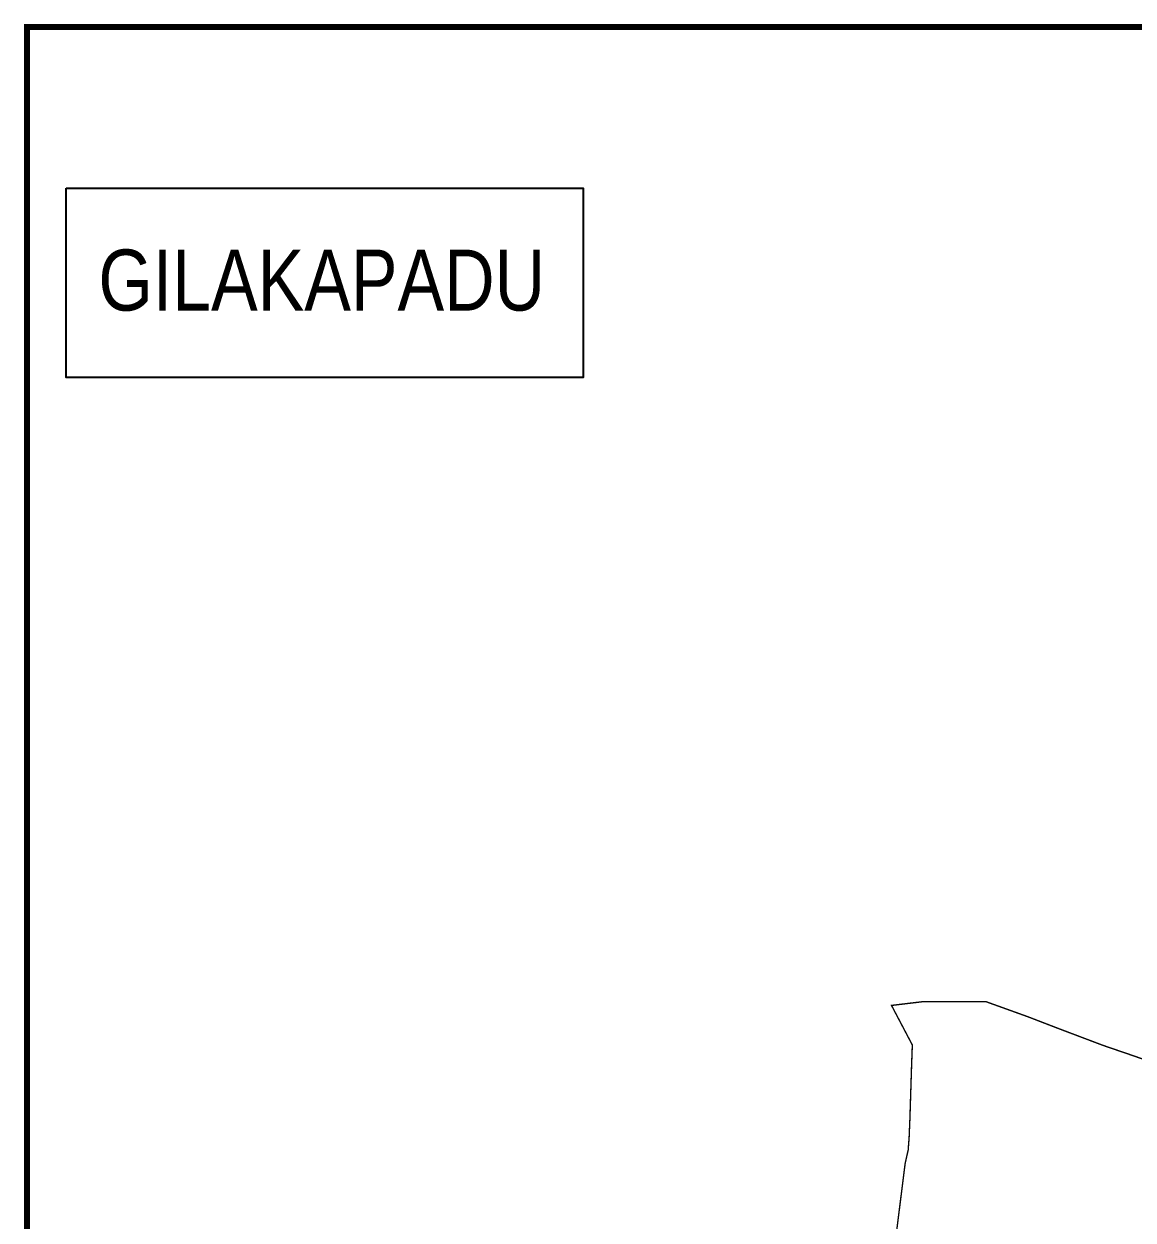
# Model space of a CAD drawing. Header units: inches. Extents: x 345243 to 353865, y 1570500 to 1582700.
# Drawn here: x 345243 to 348099, y 1579620 to 1582700 of the extents above; entities that cross this region are included whole.
import ezdxf

# ---------------------------------------------------------------- set-up
doc = ezdxf.new("R2010")
doc.units = ezdxf.units.IN
doc.header["$MEASUREMENT"] = 0
for name, color, linetype in [('C LINE COO', 6, 'Continuous'), ('FRAME 025', 7, 'Continuous'), ('TITLEBLOCK', 7, 'Continuous'), ('VILLAGE BOUNDRY', 7, 'Continuous')]:
    doc.layers.add(name, color=color, linetype=linetype)
doc.styles.add('ARIALN', font='ARIALN.TTF')

msp = doc.modelspace()

# ---------------------------------------------------------------- linework, layer by layer
at = {"layer": 'C LINE COO', "color": 0}
msp.add_lwpolyline([(345352.1, 1582277.5), (346682.8, 1582277.5), (346682.8, 1581789.6), (345352.1, 1581789.6)], close=True, dxfattribs=at)
at = {"layer": 'FRAME 025', "lineweight": -3, "const_width": 15.3}
msp.add_lwpolyline([(353857.3, 1570507.3), (353857.3, 1582692.8), (345250.6, 1582692.8), (345250.6, 1570507.3), (353857.3, 1570507.3)], dxfattribs=at)
at = {"layer": 'VILLAGE BOUNDRY', "lineweight": -3, "extrusion": (-2.01796e-05, -5.6368e-05, 1), "const_width": 3.55, "elevation": -96.1}
msp.add_lwpolyline([(349182.3, 1582276), (349100.6, 1582187.6), (349120.3, 1582033.7), (349144.3, 1581845.1), (349178.7, 1581694), (349195.6, 1581676.5), (349214.7, 1581557.2), (349257.1, 1581438.8), (349268.1, 1581341.6), (349286.5, 1581311), (349289.9, 1581186.7), (349217.6, 1580959.8), (349225.5, 1580830.1), (349200.5, 1580826.6), (349131.4, 1580707.2), (349102.7, 1580651.7), (349028.9, 1580552.7), (348927, 1580425), (348894.8, 1580376.6), (348827.3, 1580279.2), (348721.5, 1580116), (348679.4, 1580052.3), (348659.8, 1580041.4), (348622.1, 1580024.4), (348583.1, 1579991.6), (348546.8, 1579989.3), (348417, 1580002.3), (348288.6, 1580014.7), (348188.8, 1580023.7), (348143.6, 1580027.8), (348097, 1580044.1), (348021.7, 1580069.9), (347905.6, 1580113.8), (347828.8, 1580143.4), (347721, 1580182.2), (347674.1, 1580182.2), (347560.7, 1580182.8), (347477, 1580172.8), (347530.6, 1580071), (347528.6, 1580014.6), (347524.4, 1579881.3), (347522.5, 1579835.1), (347520, 1579800.8), (347512.1, 1579765.5), (347474.6, 1579467.8), (347505.5, 1579213.9), (347533.3, 1579146), (347559.8, 1579075.3), (347579.3, 1579029), (347602.1, 1578992.6), (347613.9, 1578964.7), (347627.7, 1578929.3), (347640.2, 1578891), (347668.3, 1578806.4), (347727.9, 1578618.8), (347756.3, 1578527.9), (347767.7, 1578493.6), (347766, 1578438.5), (347768.5, 1578406.8), (347775.8, 1578333.6), (347782.6, 1578265.9), (347783.1, 1578244.7), (347782.6, 1578119.7), (347782.7, 1578038.9), (347762.8, 1578003.4), (347714.8, 1577912.1), (347684.8, 1577856.9), (347652.6, 1577803.1), (347642.2, 1577782.4), (347614.2, 1577737.6), (347562.8, 1577655.4), (347490.2, 1577480.5), (347473.9, 1577473.1), (347331.5, 1577404.3), (347328.7, 1577403), (347192.2, 1577337.1), (347148.5, 1577210), (347123, 1577134.1), (347113.4, 1577117.7), (347078.5, 1577015.4), (347073.3, 1576924.2), (347063.7, 1576799.4), (347081.7, 1576710.9), (347071.5, 1576632.6), (347036, 1576586.7), (346966.7, 1576491), (346935.4, 1576448.2), (346927.1, 1576439.9), (346856.2, 1576366.4), (346809.8, 1576292.2), (346781.1, 1576204.4), (346766.1, 1576144.2), (346761.5, 1576118), (346714.5, 1576066.8), (346656.7, 1576001.7), (346608.5, 1575933.4), (346552.3, 1575925.3), (346547.6, 1575917.6), (346518.7, 1575913.2), (346432, 1575878.7), (346338.3, 1575868.2), (346432, 1575878.7), (346465.3, 1575829.3), (346498.7, 1575780), (346540.2, 1575722.1), (346561, 1575700.1), (346515.7, 1575657.1), (346470.9, 1575621.9), (346461.4, 1575617), (346369.1, 1575547), (346275.8, 1575471.5), (345977.5, 1575220.1), (345927.9, 1575038.6), (345897.7, 1574924.1), (345874.3, 1574837.2), (345830.6, 1574793.5), (345743.8, 1574703.6), (345666.5, 1574623.7), (345605.6, 1574557.7), (345542.6, 1574491.8), (345530, 1574482.5), (345445.7, 1574416.3), (345353.8, 1574346.1), (345266.3, 1574284), (345488.2, 1574190.3), (345603.6, 1574137.6), (345676.1, 1574134), (345789.8, 1574140.6), (345903.6, 1574181.6), (346033.3, 1574161.5), (346177.8, 1574077), (346248.6, 1574040.5), (346443, 1573938.7), (346565, 1573870.7), (346742.7, 1573765.9), (347132, 1573572.2), (347309.5, 1573471.5), (347410, 1573417), (347498.8, 1573368.1), (347503.1, 1573278.6), (347477.4, 1573122.1), (347533.2, 1572801), (347558.1, 1572540), (347711.6, 1572426.8), (347764.8, 1572084), (347815.9, 1571935.7), (347858.2, 1571868.8), (347942.1, 1571665.9), (347969.9, 1571556.9), (348142.4, 1571529.6), (348245.3, 1571499.6), (348596.6, 1571562), (348740.8, 1571609.3), (349055.7, 1571744), (349179.6, 1571797.7), (349383.7, 1571829.4), (349841.4, 1571793.8), (349856.6, 1571797), (350065, 1571785.4), (350233.4, 1571890.2), (350232.6, 1571893.2), (350395.5, 1571994), (350452.3, 1572034.8), (350574.9, 1572134.2), (350633.9, 1572181.8), (350641.4, 1572196.2), (350758.8, 1572291), (350980.4, 1572448.2), (351220.7, 1572513.9)], dxfattribs=at)

# ---------------------------------------------------------------- texts
at = {"layer": 'TITLEBLOCK', "color": 0, "extrusion": (0.000201441, 0.004807, 0.999988), "style": 'ARIALN'}
msp.add_text('GILAKAPADU', height=157.15, rotation=359.9999, dxfattribs=at).set_placement((345434.6, 1581943.6, 7673.8))

doc.saveas('drawing.dxf')
